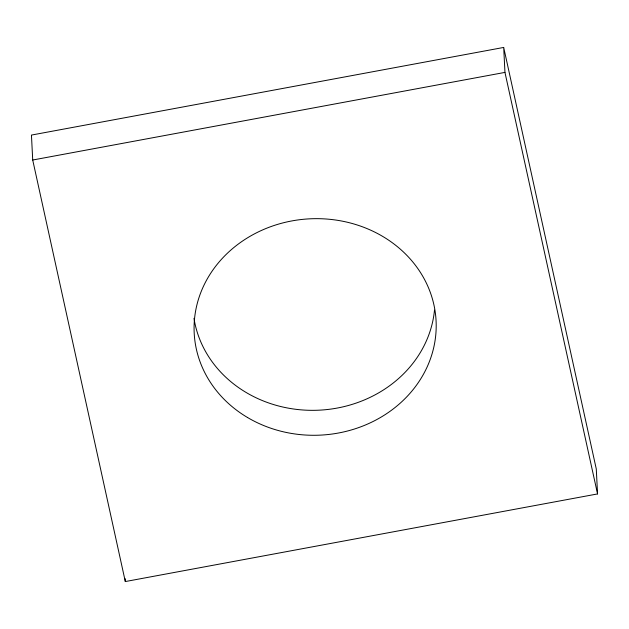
<?xml version="1.0" encoding="UTF-8"?>
<svg xmlns="http://www.w3.org/2000/svg" width="629" height="629" viewBox="0 0 629 629"><rect width="100%" height="100%" fill="white"/><g stroke="black" fill="none" stroke-linecap="round" stroke-linejoin="round"><path stroke-width="0.94" d="M503.695 47.442L31.45 135.07L32.716 160.018L125.305 581.558L597.55 493.93L596.284 468.982L503.695 47.442L504.953 72.398L597.55 493.93M32.716 160.018L504.953 72.398M125.163 578.672L125.305 581.558M434.49 310.113A121.098 108.282 -2.9 0 1 317.118 410.257A121.098 108.282 -2.9 0 1 193.984 318.329M247.598 417.546A121.098 108.282 -2.9 0 0 435.921 333.126A121.098 108.282 -2.9 0 0 261.884 230.245A121.098 108.282 -2.9 0 0 247.598 417.546"/></g></svg>
